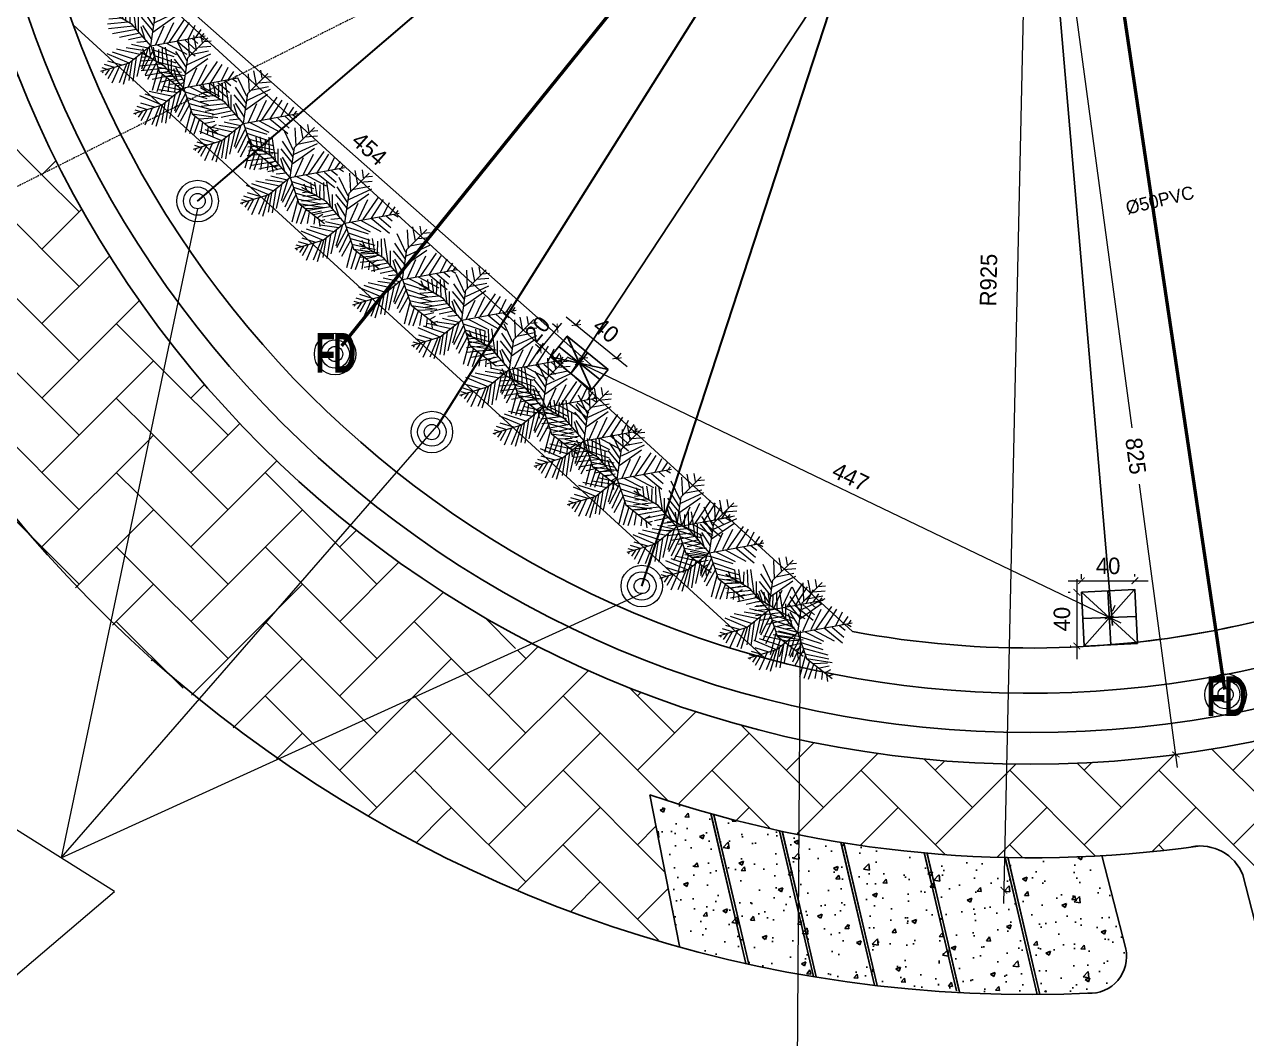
# Model space of a CAD drawing. Header units: inches. Extents: x -291016 to -124071, y 25078 to 137196.
# Drawn here: x -173326 to -172398, y 41113 to 41884 of the extents above; entities that cross this region are included whole.
import ezdxf

# ---------------------------------------------------------------- set-up
doc = ezdxf.new("R2010")
doc.units = ezdxf.units.IN
doc.header["$MEASUREMENT"] = 0
doc.linetypes.add('DASHDOT', pattern=[1, 0.5, -0.25, 0, -0.25])
doc.linetypes.add('HIDDEN', pattern=[9.525, 6.35, -3.175])
for name, color, linetype, lineweight in [('DOOR', 112, 'Continuous', 20), ('Furn', 106, 'Continuous', 9), ('WALL SEC', 7, 'Continuous', 50), ('WATER', 4, 'DASHDOT', 50)]:
    doc.layers.add(name, color=color, linetype=linetype, lineweight=lineweight)
doc.layers.add('ELE5', color=7, linetype='Continuous', lineweight=20, true_color=0xf3ed7c)
doc.layers.add('SITE', color=4, linetype='Continuous')
doc.styles.add('ROMANS', font='romans.shx', dxfattribs={"width": 0.85})
doc.linetypes.add('COLD_WATER_SUPPLY', pattern='A,12.7,-5.08,["CWL",Standard,S=2.54,R=0,X=-2.54,Y=-1.27],-5.08', length=22.86)
doc.linetypes.add('PVC_PIPE_LINE', pattern='A,0.5,-0.2,[")",ROMANS,S=0.1,R=0,X=-0.1,Y=-0.05],-0.001', length=0.701)
doc.dimstyles.new('50PEA1', dxfattribs={"dimscale": 0, "dimtxt": 12.5, "dimasz": 5, "dimexe": 5, "dimexo": 10, "dimgap": 5, "dimtad": 1, "dimdec": 0, "dimdsep": 46, "dimtxsty": 'Standard', "dimblk1": 'ARCHTICK', "dimblk2": 'ARCHTICK', "dimsah": 1, "dimcen": 2.5, "dimdle": 10, "dimclrd": 8, "dimclre": 8, "dimclrt": 7, "dimadec": 0, "dimazin": 0, "dimtfac": 1, "dimtdec": 0, "dimtix": 1, "dimtmove": 2, "dimatfit": 3, "dimldrblk": 'ARCHTICK', "dimfxl": 1, "dimtolj": 1, "dimtzin": 0, "dimlwd": 13, "dimlwe": 13, "dimarcsym": 0})
pattern_1 = [(50, (-204764.958, 2114.962), (35.863009, -3.137607), [3.75, -41.25]), (355, (-204764.96, 2114.962), (-6.937567, 37.609607), [3, -33]), (100.4514, (-204761.97, 2114.7), (28.92547, 34.471977), [3.18701, -35.057106]), (46.1842, (-204764.96, 2124.96), (53.362052, -8.27595), [5.625, -61.875]), (96.6356, (-204760.51, 2124.27), (46.733135, 48.705894), [4.780514, -52.58565]), (351.1842, (-204764.96, 2124.96), (46.7331, 48.70593), [4.5, -49.5]), (21, (-204759.958, 2122.462), (29.845353, -20.130945), [3.75, -41.25]), (326, (-204759.96, 2122.462), (12.165767, 36.257502), [3, -33]), (71.4514, (-204757.47, 2120.784), (42.011131, 16.126525), [3.18701, -35.057106]), (37.5, (-204764.958, 2114.962), (0.6079928, 16.6446927), [0, -32.6, 0, -33.5, 0, -33.125]), (7.5, (-204764.958, 2114.962), (13.153477, 19.7205856), [0, -19.1, 0, -31.85, 0, -12.625]), (327.5, (-204776.108, 2114.962), (26.6911218, -1.1277436), [0, -12.5, 0, -39, 0, -51.75]), (317.5, (-204781.108, 2114.962), (29.159308, 5.005249), [0, -16.25, 0, -25.9, 0, -36.75])]
pattern_2 = [(45, (-204764.96, 2114.96), (4e-15, 56.568542), [120, -40]), (135, (-204736.674, 2143.246), (4e-15, 56.568542), [120, -40])]

# ---------------------------------------------------------------- blocks, each defined once
blk = doc.blocks.new('*U4')
for p, q in [((-8.737, 47.138), (-17.069, 52.711)), ((-10.186, 53.64), (-13.084, 55.962)), ((0, 0), (-10.5, 57)), ((-9.099, 51.782), (-6.563, 55.962)), ((-5.114, 28.097), (-24.676, 40.636)), ((-7.288, 39.707), (-21.778, 46.673)), ((-7.65, 43.423), (-2.578, 49.46)), ((-5.839, 35.992), (4.667, 48.067)), ((-5.114, 27.632), (10.463, 46.673)), ((-48.585, 21.131), (-49.309, 29.026)), ((-43.513, 28.561), (-42.427, 15.558)), ((-38.442, 26.239), (-34.819, 7.663)), ((-35.544, 28.097), (-24.314, 3.947)), ((-3.665, 19.273), (-27.574, 35.527)), ((-2.941, 16.486), (8.652, 37.85)), ((-1.129, 6.734), (9.014, 26.704)), ((10.101, 3.483), (17.708, 26.239)), ((16.259, 5.805), (23.142, 31.348)), ((22.055, 7.198), (27.489, 32.277)), ((27, 9), (48, 36)), ((27.127, 9.056), (31.112, 35.992)), ((31.836, 30.883), (32.561, 16.486)), ((35.096, 32.741), (37.27, 22.524)), ((38.719, 34.134), (41.979, 28.561)), ((40.53, 25.775), (48.862, 24.846)), ((43.791, 29.954), (51.036, 30.883)), ((44.153, 36.456), (45.239, 32.741)), ((-47.498, 19.737), (-55.83, 18.344)), ((-40.615, 13.7), (-55.105, 10.913)), ((-31.5, 4.5), (-52.5, 25.5)), ((-14.533, 2.09), (-30.834, 25.31)), ((-24.314, 23.917), (-2.941, 13.7)), ((-20.691, 13.7), (-1.129, 4.876)), ((3.942, 1.625), (11.187, 24.381)), ((33.285, 16.486), (48.862, 10.913)), ((36.183, 19.737), (48.137, 17.88)), ((-33.37, 6.269), (-52.207, 5.34)), ((-28.299, 3.483), (-47.86, -5.805)), ((-21.416, 3.018), (-38.079, -8.128)), ((0, 0), (-31.5, 4.5)), ((-15.982, 2.09), (-30.11, -9.521)), ((0, 0), (-22.5, -19.5)), ((-6.563, 1.161), (-21.416, -8.128)), ((0, 0), (27, 9)), ((0, 0), (18, -22.5)), ((6.478, 1.625), (26.04, -8.592)), ((11.187, 3.483), (30.749, -5.805)), ((18.07, 5.805), (35.096, -3.483)), ((24.229, 7.663), (46.688, 1.625)), ((29.662, 12.307), (48.137, 6.269)), ((-15.257, -12.772), (-30.11, -12.772)), ((-6.563, -5.805), (-19.967, -9.985)), ((-13.446, -11.378), (-8.737, -32.741)), ((-9.461, -8.592), (-6.201, -23.453)), ((-4.752, -3.483), (-3.665, -14.629)), ((2.493, -3.019), (-1.491, -20.202)), ((1.769, -2.555), (24.229, -9.521)), ((5.029, -6.27), (2.131, -25.775)), ((9.014, -11.378), (3.58, -35.992)), ((7.565, -9.056), (32.198, -14.629)), ((-17.431, -15.094), (-42.789, -18.809)), ((-24.314, -21.596), (-42.427, -22.06)), ((-22.5, -19.5), (-37.5, -45)), ((-25.038, -23.918), (-22.865, -45.281)), ((-20.691, -18.345), (-17.793, -44.352)), ((-17.069, -15.094), (-12.721, -40.172)), ((14.085, -16.951), (6.478, -40.172)), ((18.07, -22.524), (8.289, -45.745)), ((12.274, -15.094), (36.907, -18.809)), ((16.259, -19.738), (36.183, -22.989)), ((18, -22.5), (27, -52.5)), ((18.433, -22.524), (40.53, -29.026)), ((19.157, -25.311), (38.719, -33.206)), ((-28.299, -29.026), (-42.789, -31.348)), ((-30.834, -34.135), (-42.427, -35.528)), ((-26.849, -26.24), (-40.253, -25.775)), ((-32.646, -36.921), (-31.921, -44.352)), ((-29.023, -30.884), (-27.936, -43.887)), ((20.244, -30.419), (15.897, -44.816)), ((22.78, -37.85), (19.519, -48.532)), ((21.331, -32.741), (39.081, -40.636)), ((22.78, -38.314), (34.372, -44.816)), ((-34.457, -39.708), (-40.978, -42.494)), ((24.591, -45.745), (23.142, -50.854)), ((24.591, -43.423), (30.749, -47.603)), ((26.764, -49.925), (28.213, -50.854))]:
    blk.add_line(p, q)
blk = doc.blocks.new('_ArchTick')
at = {"color": 0, "const_width": 0.15}
blk.add_lwpolyline([(-0.5, -0.5), (0.5, 0.5)], dxfattribs=at)
blk = doc.blocks.new('*D291')
at = {"layer": 'Defpoints', "color": 0, "linetype": 'Continuous', "ltscale": 0.2, "transparency": 16777216}
for p in [(-172482.37, 41461), (-172522.95, 41452.31), (-172482.37, 41454.27)]:
    blk.add_point(p, dxfattribs=at)
at = {"layer": 'DOOR', "color": 8, "lineweight": 13, "ltscale": 0.2, "transparency": 16777216}
blk.add_line((-172532.95, 41461), (-172472.37, 41461), dxfattribs=at)
at = {"layer": 'DOOR', "color": 8, "linetype": 'Continuous', "lineweight": 13, "ltscale": 0.2, "transparency": 16777216}
for p, q in [((-172522.95, 41462.31), (-172522.95, 41466)), ((-172482.37, 41464.27), (-172482.37, 41466))]:
    blk.add_line(p, q, dxfattribs=at)
at = {"layer": 'DOOR', "color": 8, "linetype": 'Continuous', "lineweight": 13, "ltscale": 0.2, "transparency": 16777216, "xscale": 5, "yscale": 5, "zscale": 5, "rotation": 180}
blk.add_blockref('_ArchTick', (-172522.95, 41461), dxfattribs=at)
at = {"layer": 'DOOR', "color": 8, "linetype": 'Continuous', "lineweight": 13, "ltscale": 0.2, "transparency": 16777216, "xscale": 5, "yscale": 5, "zscale": 5}
blk.add_blockref('_ArchTick', (-172482.37, 41461), dxfattribs=at)
at = {"layer": 'DOOR', "color": 7, "linetype": 'Continuous', "ltscale": 0.2, "transparency": 16777216, "insert": (-172502.66, 41472.25), "char_height": 12.5, "attachment_point": 5}
blk.add_mtext('\\A1;40', dxfattribs=at)
blk = doc.blocks.new('*D292')
at = {"layer": 'Defpoints', "color": 0, "linetype": 'Continuous', "ltscale": 0.2, "transparency": 16777216}
for p in [(-172522.95, 41452.31), (-172526.5, 41411.44), (-172520.97, 41411.44)]:
    blk.add_point(p, dxfattribs=at)
at = {"layer": 'DOOR', "color": 8, "lineweight": 13, "ltscale": 0.2, "transparency": 16777216}
blk.add_line((-172526.5, 41462.31), (-172526.5, 41401.44), dxfattribs=at)
at = {"layer": 'DOOR', "color": 8, "linetype": 'Continuous', "lineweight": 13, "ltscale": 0.2, "transparency": 16777216}
for p, q in [((-172532.95, 41452.31), (-172531.5, 41452.31)), ((-172530.97, 41411.44), (-172531.5, 41411.44))]:
    blk.add_line(p, q, dxfattribs=at)
at = {"layer": 'DOOR', "color": 8, "linetype": 'Continuous', "lineweight": 13, "ltscale": 0.2, "transparency": 16777216, "xscale": 5, "yscale": 5, "zscale": 5}
for p, rotation in [((-172526.5, 41452.31), 90), ((-172526.5, 41411.44), 270)]:
    blk.add_blockref('_ArchTick', p, dxfattribs=dict(at, rotation=rotation))
at = {"layer": 'DOOR', "color": 7, "linetype": 'Continuous', "ltscale": 0.2, "transparency": 16777216, "insert": (-172537.75, 41431.87), "char_height": 12.5, "attachment_point": 5, "rotation": 90}
blk.add_mtext('\\A1;40', dxfattribs=at)
blk = doc.blocks.new('*D301')
at = {"layer": 'Defpoints', "color": 0, "linetype": 'Continuous', "ltscale": 0.2, "transparency": 16777216}
for p in [(-172913.66, 41646.92), (-172875.8, 41630.03), (-172882.68, 41621.62)]:
    blk.add_point(p, dxfattribs=at)
at = {"layer": 'DOOR', "color": 8, "lineweight": 13, "ltscale": 0.2, "transparency": 16777216}
blk.add_line((-172914.53, 41661.66), (-172868.06, 41623.71), dxfattribs=at)
at = {"layer": 'DOOR', "color": 8, "linetype": 'Continuous', "lineweight": 13, "ltscale": 0.2, "transparency": 16777216}
for p, q in [((-172907.33, 41654.66), (-172903.62, 41659.21)), ((-172876.35, 41629.36), (-172872.64, 41633.91))]:
    blk.add_line(p, q, dxfattribs=at)
at = {"layer": 'DOOR', "color": 8, "linetype": 'Continuous', "lineweight": 13, "ltscale": 0.2, "transparency": 16777216, "xscale": 5, "yscale": 5, "zscale": 5}
for p, rotation in [((-172906.79, 41655.33), 140.7629994113249), ((-172875.8, 41630.03), 320.7629994113249)]:
    blk.add_blockref('_ArchTick', p, dxfattribs=dict(at, rotation=rotation))
at = {"layer": 'DOOR', "color": 7, "linetype": 'Continuous', "ltscale": 0.2, "transparency": 16777216, "insert": (-172884.18, 41651.4), "char_height": 12.5, "attachment_point": 5, "rotation": 320.763}
blk.add_mtext('\\A1;40', dxfattribs=at)
blk = doc.blocks.new('*D302')
at = {"layer": 'Defpoints', "color": 0, "linetype": 'Continuous', "ltscale": 0.2, "transparency": 16777216}
for p in [(-172921.05, 41652.95), (-172913.66, 41646.92), (-172926.46, 41631.25)]:
    blk.add_point(p, dxfattribs=at)
at = {"layer": 'DOOR', "color": 8, "linetype": 'Continuous', "lineweight": 13, "ltscale": 0.2, "transparency": 16777216}
for p, q in [((-172921.41, 41653.25), (-172924.92, 41656.12)), ((-172934.21, 41637.57), (-172937.72, 41640.44))]:
    blk.add_line(p, q, dxfattribs=at)
at = {"layer": 'DOOR', "color": 8, "lineweight": 13, "ltscale": 0.2, "transparency": 16777216}
for p, q in [((-172921.05, 41652.95), (-172917.88, 41656.83)), ((-172933.85, 41637.28), (-172921.05, 41652.95)), ((-172933.85, 41637.28), (-172937.01, 41633.41))]:
    blk.add_line(p, q, dxfattribs=at)
at = {"layer": 'DOOR', "color": 8, "linetype": 'Continuous', "lineweight": 13, "ltscale": 0.2, "transparency": 16777216, "xscale": 5, "yscale": 5, "zscale": 5}
for p, rotation in [((-172921.05, 41652.95), 230.7629994112893), ((-172933.85, 41637.28), 50.76299941128934)]:
    blk.add_blockref('_ArchTick', p, dxfattribs=dict(at, rotation=rotation))
at = {"layer": 'DOOR', "color": 7, "linetype": 'Continuous', "ltscale": 0.2, "transparency": 16777216, "insert": (-172936.16, 41652.23), "char_height": 12.5, "attachment_point": 5, "rotation": 50.763}
blk.add_mtext('\\A1;20', dxfattribs=at)
blk = doc.blocks.new('*D310')
at = {"layer": 'Defpoints', "color": 0, "linetype": 'Continuous', "ltscale": 0.2, "transparency": 16777216}
for p in [(-172561.52, 42150.61), (-172581.94, 41225.83)]:
    blk.add_point(p, dxfattribs=at)
at = {"layer": 'DOOR', "color": 8, "lineweight": 13, "ltscale": 0.2, "transparency": 16777216}
blk.add_line((-172561.3, 42160.6), (-172582.16, 41215.83), dxfattribs=at)
at = {"layer": 'DOOR', "color": 8, "linetype": 'Continuous', "lineweight": 13, "ltscale": 0.2, "transparency": 16777216, "xscale": 5, "yscale": 5, "zscale": 5, "rotation": 268.7352641128984}
blk.add_blockref('_ArchTick', (-172581.94, 41225.83), dxfattribs=at)
at = {"layer": 'DOOR', "color": 7, "linetype": 'Continuous', "ltscale": 0.2, "transparency": 16777216, "insert": (-172593.5, 41689.5), "char_height": 12.5, "attachment_point": 5, "rotation": 88.73526}
blk.add_mtext('\\A1;R925', dxfattribs=at)
blk = doc.blocks.new('*D324')
at = {"layer": 'Defpoints', "color": 0, "linetype": 'Continuous', "ltscale": 0.2, "transparency": 16777216}
for p in [(-172904.49, 41626.52), (-172904.48, 41626.54), (-172501.91, 41433.08)]:
    blk.add_point(p, dxfattribs=at)
at = {"layer": 'DOOR', "color": 8, "lineweight": 13, "ltscale": 0.2, "transparency": 16777216}
blk.add_line((-172492.89, 41428.76), (-172913.5, 41630.87), dxfattribs=at)
at = {"layer": 'DOOR', "color": 8, "linetype": 'Continuous', "lineweight": 13, "ltscale": 0.2, "transparency": 16777216}
for p, q in [((-172900.16, 41635.54), (-172902.32, 41631.04)), ((-172497.58, 41442.09), (-172499.74, 41437.6))]:
    blk.add_line(p, q, dxfattribs=at)
at = {"layer": 'DOOR', "color": 8, "linetype": 'Continuous', "lineweight": 13, "ltscale": 0.2, "transparency": 16777216, "xscale": 5, "yscale": 5, "zscale": 5}
for p, rotation in [((-172904.48, 41626.54), 154.3350002551021), ((-172501.9, 41433.09), 334.3350002551021)]:
    blk.add_blockref('_ArchTick', p, dxfattribs=dict(at, rotation=rotation))
at = {"layer": 'DOOR', "color": 7, "linetype": 'Continuous', "ltscale": 0.2, "transparency": 16777216, "insert": (-172698.32, 41539.95), "char_height": 12.5, "attachment_point": 5, "rotation": 334.335}
blk.add_mtext('\\A1;447', dxfattribs=at)
blk = doc.blocks.new('*D325')
at = {"layer": 'Defpoints', "color": 0, "linetype": 'Continuous', "ltscale": 0.2, "transparency": 16777216}
for p in [(-173244.88, 41927.49), (-173241.5, 41931.31), (-172904.71, 41626.46)]:
    blk.add_point(p, dxfattribs=at)
at = {"layer": 'DOOR', "color": 8, "lineweight": 13, "ltscale": 0.2, "transparency": 16777216}
blk.add_line((-172893.84, 41623.65), (-173248.98, 41937.93), dxfattribs=at)
at = {"layer": 'DOOR', "color": 8, "linetype": 'Continuous', "lineweight": 13, "ltscale": 0.2, "transparency": 16777216}
for p, q in [((-173238.25, 41934.97), (-173238.18, 41935.05)), ((-172898.08, 41633.95), (-172898.02, 41634.02))]:
    blk.add_line(p, q, dxfattribs=at)
at = {"layer": 'DOOR', "color": 8, "linetype": 'Continuous', "lineweight": 13, "ltscale": 0.2, "transparency": 16777216, "xscale": 5, "yscale": 5, "zscale": 5}
for p, rotation in [((-173241.5, 41931.31), 138.4929883590374), ((-172901.33, 41630.28), 318.4929883590374)]:
    blk.add_blockref('_ArchTick', p, dxfattribs=dict(at, rotation=rotation))
at = {"layer": 'DOOR', "color": 7, "linetype": 'Continuous', "ltscale": 0.2, "transparency": 16777216, "insert": (-173063.96, 41789.22), "char_height": 12.5, "attachment_point": 5, "rotation": 318.49299}
blk.add_mtext('\\A1;454', dxfattribs=at)
blk = doc.blocks.new('*D596')
at = {"color": 8, "lineweight": 13, "transparency": 16777216}
for p, q in [((-172562.85, 42158.53), (-172484.62, 41577.27)), ((-172449.87, 41319.11), (-172478.84, 41534.32))]:
    blk.add_line(p, q, dxfattribs=at)
at = {"layer": 'Defpoints', "color": 0, "transparency": 16777216}
for p in [(-172561.52, 42148.62), (-172451.2, 41329.02)]:
    blk.add_point(p, dxfattribs=at)
at = {"color": 8, "lineweight": 13, "transparency": 16777216, "xscale": 5, "yscale": 5, "zscale": 5, "rotation": 277.6658335343825}
blk.add_blockref('_ArchTick', (-172451.2, 41329.02), dxfattribs=at)
at = {"color": 7, "transparency": 16777216, "insert": (-172481.73, 41555.8), "char_height": 12.5, "attachment_point": 5, "rotation": 277.66583}
blk.add_mtext('\\A1;825', dxfattribs=at)

msp = doc.modelspace()

# ---------------------------------------------------------------- hatches: boundary and pattern name
h = msp.add_hatch()
h.set_pattern_fill('AR-HBONE', color=3, scale=10, style=0)
h.set_pattern_definition(pattern_2)
h.paths.add_polyline_path([(-173348.2719, 41893.8813), (-173517.2955, 41839.1658, 0.038574), (-173458.4856, 41696.7413), (-173299.9782, 41776.3785, -0.03846114)])
h = msp.add_hatch()
h.set_pattern_fill('AR-HBONE', color=3, scale=10, style=0)
h.set_pattern_definition(pattern_2)
h.paths.add_polyline_path([(-173215.6995, 41642.7034, -0.04788066), (-173299.9782, 41776.3785), (-173458.4856, 41696.7413, 0.08382535), (-173260.6937, 41428.8354)])
h = msp.add_hatch()
h.set_pattern_fill('AR-HBONE', color=3, scale=10, style=0)
h.set_pattern_definition(pattern_2)
h.paths.add_polyline_path([(-173215.6995, 41642.7034), (-173260.6937, 41428.8354, 0.02222911), (-173194.0526, 41370.0174), (-173078.2869, 41502.9595, -0.05945622)])
h = msp.add_hatch()
h.set_pattern_fill('AR-HBONE', color=3, scale=10, style=0)
h.set_pattern_definition(pattern_2)
h.paths.add_polyline_path([(-171891.079, 41550.0987), (-171858.4578, 41441.8668), (-171914.8784, 41632.9995, -0.20575564), (-172490.4718, 41324.6413), (-172484.364, 41253.7689, 0.01399815), (-172434.1673, 41259.4622, -0.31420469), (-172400.2506, 41237.5154), (-172397.5468, 41227.0041, 0.03879827), (-172252.4186, 41264.9269), (-172255.1592, 41275.5814, -0.34078344), (-172231.9926, 41313.049, 0.11691792)])
h = msp.add_hatch()
h.set_pattern_fill('AR-HBONE', color=3, scale=10, style=0)
h.set_pattern_definition(pattern_2)
h.paths.add_polyline_path([(-173078.2869, 41502.9595), (-173194.0526, 41370.0174, 0.01876126), (-173133.9235, 41325.1409), (-172953.9937, 41407.0144), (-172949.2603, 41418.1402, -0.04678019)])
h = msp.add_hatch()
h.set_pattern_fill('AR-HBONE', color=3, scale=10, style=0)
h.set_pattern_definition(pattern_2)
h.paths.add_polyline_path([(-172953.9937, 41407.0144), (-173133.9235, 41325.1409, 0.03371435), (-173018.1098, 41256.3106)])
h = msp.add_hatch()
h.set_pattern_fill('AR-HBONE', color=3, scale=10, style=0)
h.set_pattern_definition(pattern_2)
h.paths.add_polyline_path([(-172737.1499, 41340.4608, -0.0654634), (-172940.0857, 41413.3429), (-172953.9937, 41407.0144), (-173018.1098, 41256.3106, 0.05091654), (-172828.4767, 41183.3945), (-172850.9424, 41298.3882, 0.03252898), (-172737.6556, 41267.9903)])
h = msp.add_hatch()
h.set_pattern_fill('AR-HBONE', color=3, scale=10, style=0)
h.set_pattern_definition(pattern_2)
h.paths.add_polyline_path([(-172490.4718, 41324.6413, -0.07514617), (-172737.1499, 41340.4608), (-172737.6556, 41267.9903, 0.07063171), (-172484.364, 41253.7689)])
h = msp.add_hatch()
h.set_pattern_fill('AR-CONC', color=3, scale=5, style=0)
h.set_pattern_definition(pattern_1)
h.paths.add_polyline_path([(-172737.6556, 41267.9802, -0.03261712), (-172850.9424, 41298.3882), (-172828.4767, 41183.3945, 0.00027395), (-172827.419, 41183.1076, 0.02280867), (-172738.3858, 41163.3266)])
h = msp.add_hatch()
h.set_pattern_fill('AR-CONC', color=3, scale=5, style=0)
h.set_pattern_definition(pattern_1)
h.paths.add_polyline_path([(-172507.4791, 41252.0994, -0.04842623), (-172681.7494, 41258.6407, -0.01574861), (-172737.6556, 41267.9802), (-172738.3858, 41163.3266, 0.05711525), (-172511.0205, 41149.9171, 0.45050142), (-172489.3062, 41181.4504)])

# ---------------------------------------------------------------- linework, layer by layer
for p, q in [((-172910.9734, 41618.5869), (-172561.5207, 42148.6158)), ((-173248.5128, 41927.7517), (-172696.7827, 41422.4018)), ((-173289.0388, 41883.5064), (-172763.8761, 41402.4906))]:
    msp.add_line(p, q)
at = {"color": 1}
for p, q in [((-172561.5207, 42148.6158), (-172499.325, 41426.925)), ((-172882.676, 41621.6183), (-172913.6574, 41646.9194)), ((-172895.3265, 41606.1275), (-172913.6574, 41646.9194)), ((-172920.0215, 41639.1266), (-172889.0013, 41613.8729)), ((-172882.676, 41621.6183), (-172926.4641, 41631.2375)), ((-172898.1667, 41634.2689), (-172910.9734, 41618.5869)), ((-172895.3265, 41606.1275), (-172882.676, 41621.6183)), ((-172522.9528, 41452.3056), (-172480.3832, 41413.4065)), ((-172482.9998, 41454.2431), (-172520.971, 41411.4383)), ((-172500.6771, 41412.4224), (-172502.9763, 41453.2744)), ((-172521.9841, 41432.3291), (-172481.3741, 41433.8402))]:
    msp.add_line(p, q, dxfattribs=at)
at = {"color": 3}
for p, q in [((-172828.4767, 41183.3945), (-172850.9424, 41298.3882)), ((-172777.9025, 41170.2683), (-172804.4749, 41284.0024)), ((-172777.8923, 41170.266), (-172804.3696, 41283.5929)), ((-172775.7373, 41169.7919), (-172802.2779, 41283.3896)), ((-172775.7271, 41169.7897), (-172802.1725, 41282.98)), ((-172726.5727, 41160.3128), (-172752.4506, 41271.0741)), ((-172726.5627, 41160.3112), (-172752.3453, 41270.6646)), ((-172724.4361, 41159.9584), (-172750.2877, 41270.6071)), ((-172724.426, 41159.9567), (-172750.1823, 41270.1976)), ((-172680.3156, 41153.6923), (-172705.6667, 41262.199)), ((-172680.3056, 41153.6911), (-172705.5613, 41261.7894)), ((-172678.2033, 41153.4424), (-172703.5324, 41261.8548)), ((-172678.1934, 41153.4412), (-172703.4271, 41261.4453)), ((-172617.9763, 41149.7342), (-172642.3832, 41254.1995)), ((-172617.8709, 41149.3247), (-172642.2778, 41253.7899)), ((-172615.7847, 41149.1447), (-172640.2855, 41254.0118)), ((-172615.6793, 41148.7352), (-172640.1801, 41253.6023)), ((-172556.5467, 41146.6377), (-172580.9301, 41251.0024)), ((-172556.537, 41146.6377), (-172580.8248, 41250.5929)), ((-172554.4957, 41146.6499), (-172578.8024, 41250.6863)), ((-172554.486, 41146.65), (-172578.697, 41250.2768)), ((-172489.3062, 41181.4504), (-172507.502, 41252.1884)), ((-172489.3062, 41181.4504), (-172507.502, 41252.1884)), ((-172381.7394, 41165.5516), (-172400.2506, 41237.5154))]:
    msp.add_line(p, q, dxfattribs=at)
at = {"color": 1}
for points in [[(-172882.676, 41621.6183), (-172913.6574, 41646.9194), (-172926.4641, 41631.2375), (-172895.4827, 41605.9363)], [(-172522.9528, 41452.3056), (-172520.971, 41411.4383), (-172480.3832, 41413.4065), (-172482.365, 41454.2739)]]:
    msp.add_lwpolyline(points, close=True, dxfattribs=at)
for centre, radius in [((-172561.5207, 42148.6158), 826.9905), ((-172561.5207, 42150.6064), 805)]:
    msp.add_circle(centre, radius)
for centre, radius, start, end in [((-172561.5207, 42148.6158), 1001.9905, 296.8188995, 272.8076182), ((-172561.5207, 42150.6064), 775, 190.5824549, 168.4890146)]:
    msp.add_arc(centre, radius, start, end)
msp.add_arc((-172561.5207, 42148.6158), 738.7034, 259.4491904, 351.0820205, dxfattribs=at)
at = {"color": 3}
for centre, radius, start, end in [((-172560.9245, 42152.9291), 902.4137, 251.2535807, 278.0747334), ((-172432.9471, 41224.1669), 35.3164, 22.2080415, 100.6058565), ((-172516.4919, 41175.3858), 27.854, 266.9347509, 12.5755433)]:
    msp.add_arc(centre, radius, start, end, dxfattribs=at)
msp.add_open_spline([(-172874.5869, 42019.0294), (-172840.806, 42031.4075), (-172752.1947, 42143.16), (-172664.6747, 41938.3303), (-172465.873, 42034.672), (-172522.4548, 42168.1793), (-172346.719, 42205.4372), (-172341.3088, 41996.4158), (-172098.002, 42074.721), (-172143.2643, 41903.6961), (-172158.2097, 41827.0687), (-172161.414, 41810.9873)], degree=3, knots=[371.31962296, 371.31962296, 371.31962296, 371.31962296, 490.76188701, 639.8495939, 809.14518115, 883.12780976, 985.6455798, 1146.34458768, 1296.36678875, 1460.95783567, 1507.65554994, 1507.65554994, 1507.65554994, 1507.65554994])
at = {"layer": 'DOOR', "color": 2, "linetype": 'HIDDEN', "ltscale": 0.2}
msp.add_line((-172562.667, 42146.8771), (-173800.4311, 41525), dxfattribs=at)
at = {"layer": 'DOOR', "color": 2, "linetype": 'Continuous', "ltscale": 0.2}
for p, q in [((-173194.4998, 41743.7065), (-173298.2808, 41250.4103)), ((-173298.2808, 41250.4103), (-173012.6951, 41578.3692)), ((-173298.2808, 41250.4103), (-172856.9998, 41451.2065)), ((-172736.6155, 41423.0567), (-172739.9998, 40938)), ((-173257.5619, 41224.8206), (-173338.9998, 41276)), ((-173356.9998, 41140.3206), (-173257.5619, 41224.8206))]:
    msp.add_line(p, q, dxfattribs=at)
for centre, radius in [((-173194.4998, 41749.5), 15.7935), ((-173194.4998, 41749.5), 10.7935), ((-173194.4998, 41749.5), 10.7935), ((-173194.4998, 41749.5), 5.7935), ((-173089.9891, 41633.3191), 15.7935), ((-173089.9891, 41633.3191), 10.7935), ((-173089.9891, 41633.3191), 10.7935), ((-173089.9891, 41633.3191), 5.7935), ((-173016.4998, 41574), 15.7935), ((-173016.4998, 41574), 10.7935), ((-173016.4998, 41574), 10.7935), ((-173016.4998, 41574), 5.7935), ((-172856.9998, 41457), 15.7935), ((-172856.9998, 41457), 10.7935), ((-172856.9998, 41457), 10.7935), ((-172856.9998, 41457), 5.7935), ((-172413.4067, 41374.5139), 15.7935), ((-172413.4067, 41374.5139), 10.7935), ((-172413.4067, 41374.5139), 10.7935), ((-172413.4067, 41374.5139), 5.7935)]:
    msp.add_circle(centre, radius, dxfattribs=at)
msp.add_arc((-172561.5207, 42148.6158), 738.7034, 274.7245363, 311.3766105, dxfattribs=at)
at = {"layer": 'SITE', "color": 0, "linetype": 'PVC_PIPE_LINE', "lineweight": 50, "ltscale": 66}
for p, q in [((-173085, 41639.5), (-172601.5, 42238.5)), ((-172414, 41378.5), (-172539.9314, 42224.5515))]:
    msp.add_line(p, q, dxfattribs=at)
at = {"layer": 'WATER', "color": 4, "linetype": 'COLD_WATER_SUPPLY', "lineweight": 30, "ltscale": 2}
for p, q in [((-173194.4998, 41749.5), (-172607.5, 42252)), ((-173012.4947, 41578.1863), (-172602.0802, 42230.4347)), ((-172856.9998, 41457), (-172606.8269, 42222.8911))]:
    msp.add_line(p, q, dxfattribs=at)

# ---------------------------------------------------------------- block references
at = {"layer": 'Furn', "ltscale": 0.2, "xscale": 0.7250000000931323, "yscale": 0.7250000000931323, "zscale": 0.725, "rotation": 270}
for p in [(-173230.1105, 41867.4161), (-173205.1886, 41835.4741), (-173159.6875, 41808.4002), (-173124.1288, 41767.301), (-173082.6318, 41732.7527), (-173038.7711, 41689.9361), (-172993.8547, 41659.0853), (-172957.4201, 41621.4542), (-172932.1676, 41592.3012), (-172900.8981, 41567.3297), (-172875.6457, 41538.1767), (-172830.4255, 41501.976), (-172805.5094, 41482.2778), (-172760.6016, 41438.6), (-172738.3789, 41421.5284)]:
    msp.add_blockref('*U4', p, dxfattribs=at)

# ---------------------------------------------------------------- texts
at = {"layer": 'ELE5', "color": 1, "insert": (-172438.9071, 41761.3118), "char_height": 10, "width": 36.230566, "attachment_point": 3, "rotation": 13.5181722}
msp.add_mtext('Ø50PVC', dxfattribs=at)
at = {"layer": 'WALL SEC', "linetype": 'Continuous', "ltscale": 0.2, "char_height": 30, "width": 257.58934, "attachment_point": 1}
for insert in [(-173104.7824, 41649.1991), (-172427.8199, 41388.3299)]:
    msp.add_mtext('{\\fTechnicBold|b0|i0|c2|p2;\\W0.7;\\T0.9;FD}', dxfattribs=dict(at, insert=insert))

# ---------------------------------------------------------------- dimensions: what is measured, and where the dimension line sits
at = {"color": 3}
dim = msp.add_radius_dim(center=(-172561.5207, 42148.6158), mpoint=(-172451.2041, 41329.0162), text='825', dimstyle='50PEA1', override={"dimscale": 1}, dxfattribs=at)
dim.commit()
dim.dimension.update_dxf_attribs({"geometry": '*D596', "text_midpoint": (-172481.7283, 41555.7963), "dimtype": 132})
at = {"layer": 'DOOR', "color": 2, "linetype": 'Continuous', "ltscale": 0.2}
dim = msp.add_radius_dim(center=(-172561.5207, 42150.6064), mpoint=(-172581.9373, 41225.8317), dimstyle='50PEA1', override={"dimscale": 1}, dxfattribs=at)
dim.commit()
dim.dimension.update_dxf_attribs({"geometry": '*D310', "text_midpoint": (-172593.4998, 41689.5), "dimtype": 132})
for p1, p2, distance, picture, middle in [((-172904.7109, 41626.4588), (-173244.8765, 41927.4862), -5.1012, '*D325', (-173063.9576, 41789.2175)), ((-172926.4641, 41631.2484), (-172913.6628, 41646.9238), 9.5327, '*D302', (-172936.1604, 41652.2318)), ((-172913.6574, 41646.9194), (-172882.676, 41621.6183), 10.8634, '*D301', (-172884.1793, 41651.3965)), ((-172501.9088, 41433.0761), (-172904.492, 41626.5235), -0.0162, '*D324', (-172698.3209, 41539.9545))]:
    dim = msp.add_aligned_dim(p1=p1, p2=p2, distance=distance, dimstyle='50PEA1', override={"dimscale": 1}, dxfattribs=at)
    dim.commit()
    dim.dimension.update_dxf_attribs({"geometry": picture, "text_midpoint": middle})
dim = msp.add_linear_dim(base=(-172482.365, 41461), p1=(-172522.9528, 41452.3056), p2=(-172482.365, 41454.2739), text='40', dimstyle='50PEA1', override={"dimscale": 1}, dxfattribs=at)
dim.commit()
dim.dimension.update_dxf_attribs({"geometry": '*D291', "text_midpoint": (-172502.6589, 41472.25)})
dim = msp.add_linear_dim(base=(-172526.4998, 41411.4383), p1=(-172522.9528, 41452.3056), p2=(-172520.971, 41411.4383), angle=90, text='40', dimstyle='50PEA1', override={"dimscale": 1}, dxfattribs=at)
dim.commit()
dim.dimension.update_dxf_attribs({"geometry": '*D292', "text_midpoint": (-172537.7498, 41431.872)})

doc.saveas('drawing.dxf')
